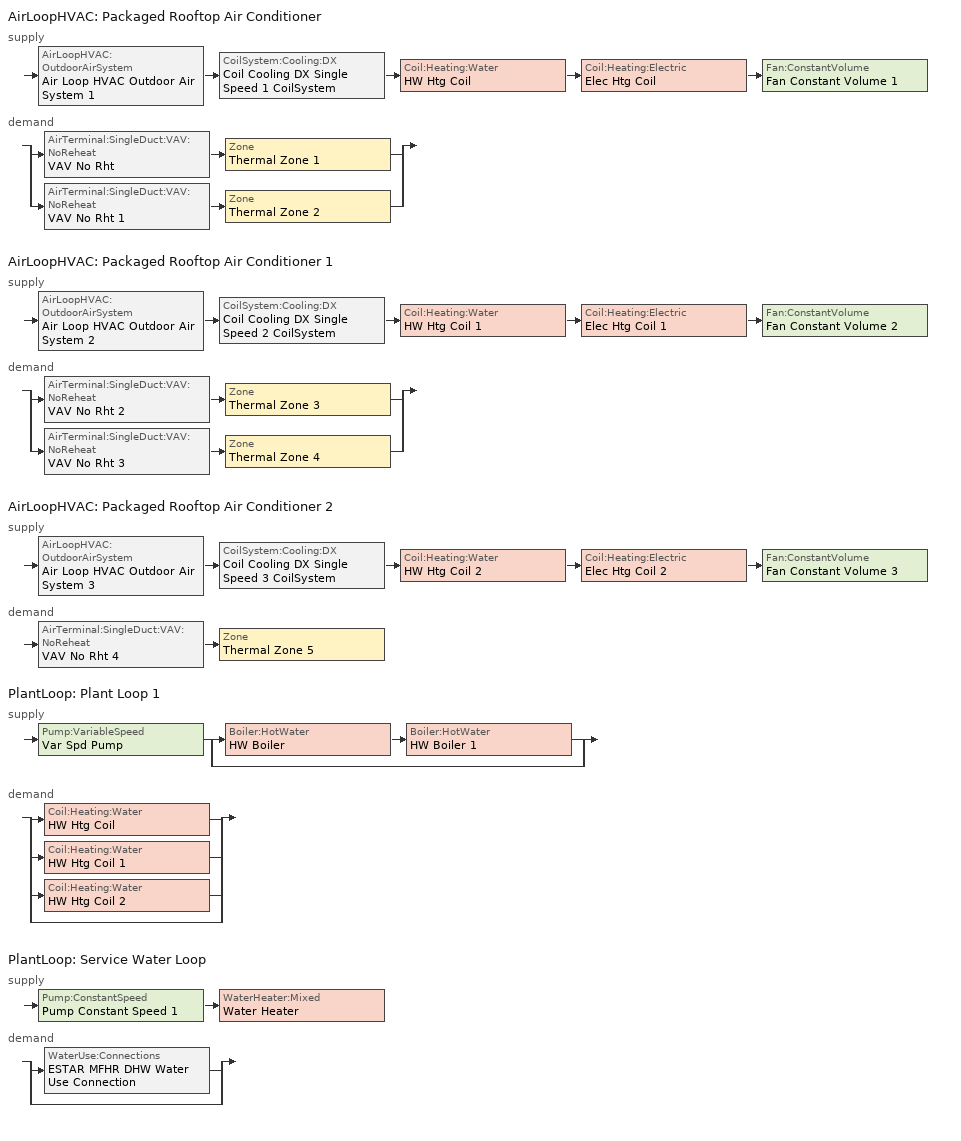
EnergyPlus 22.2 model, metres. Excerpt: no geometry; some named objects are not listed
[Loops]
AirLoopHVAC 'Packaged Rooftop Air Conditioner'
 supply: AirLoopHVAC:OutdoorAirSystem 'Air Loop HVAC Outdoor Air System 1' > CoilSystem:Cooling:DX 'Coil Cooling DX Single Speed 1 CoilSystem' > Coil:Heating:Water 'HW Htg Coil' > Coil:Heating:Electric 'Elec Htg Coil' > Fan:ConstantVolume 'Fan Constant Volume 1'
 demand: split
  | AirTerminal:SingleDuct:VAV:NoReheat 'VAV No Rht' > Zone 'Thermal Zone 1'
  | AirTerminal:SingleDuct:VAV:NoReheat 'VAV No Rht 1' > Zone 'Thermal Zone 2'
AirLoopHVAC 'Packaged Rooftop Air Conditioner 1'
 supply: AirLoopHVAC:OutdoorAirSystem 'Air Loop HVAC Outdoor Air System 2' > CoilSystem:Cooling:DX 'Coil Cooling DX Single Speed 2 CoilSystem' > Coil:Heating:Water 'HW Htg Coil 1' > Coil:Heating:Electric 'Elec Htg Coil 1' > Fan:ConstantVolume 'Fan Constant Volume 2'
 demand: split
  | AirTerminal:SingleDuct:VAV:NoReheat 'VAV No Rht 2' > Zone 'Thermal Zone 3'
  | AirTerminal:SingleDuct:VAV:NoReheat 'VAV No Rht 3' > Zone 'Thermal Zone 4'
AirLoopHVAC 'Packaged Rooftop Air Conditioner 2'
 supply: AirLoopHVAC:OutdoorAirSystem 'Air Loop HVAC Outdoor Air System 3' > CoilSystem:Cooling:DX 'Coil Cooling DX Single Speed 3 CoilSystem' > Coil:Heating:Water 'HW Htg Coil 2' > Coil:Heating:Electric 'Elec Htg Coil 2' > Fan:ConstantVolume 'Fan Constant Volume 3'
 demand: AirTerminal:SingleDuct:VAV:NoReheat 'VAV No Rht 4' > Zone 'Thermal Zone 5'
PlantLoop 'Plant Loop 1'
 supply: Pump:VariableSpeed 'Var Spd Pump' > split
  | Boiler:HotWater 'HW Boiler' > Boiler:HotWater 'HW Boiler 1'
  | bypass
 demand: split
  | Coil:Heating:Water 'HW Htg Coil'
  | Coil:Heating:Water 'HW Htg Coil 1'
  | Coil:Heating:Water 'HW Htg Coil 2'
  | bypass
PlantLoop 'Service Water Loop'
 supply: Pump:ConstantSpeed 'Pump Constant Speed 1' > WaterHeater:Mixed 'Water Heater'
 demand: split
  | WaterUse:Connections 'ESTAR MFHR DHW Water Use Connection'
  | bypass
[ZoneControl:Thermostat] Temperature Difference Between Cutout And Setpoint {deltaC}=0
Name | Zone or ZoneList | Control Type Schedule | Control 1
Thermal Zone 1 Thermostat | Thermal Zone 1 | Thermal Zone 1 Thermostat Schedule | Thermostat Setpoint Dual Setpoint 12
Thermal Zone 2 Thermostat | Thermal Zone 2 | Thermal Zone 2 Thermostat Schedule | Thermostat Setpoint Dual Setpoint 13
Thermal Zone 3 Thermostat | Thermal Zone 3 | Thermal Zone 3 Thermostat Schedule | Thermostat Setpoint Dual Setpoint 14
Thermal Zone 4 Thermostat | Thermal Zone 4 | Thermal Zone 4 Thermostat Schedule | Thermostat Setpoint Dual Setpoint 16
Thermal Zone 5 Thermostat | Thermal Zone 5 | Thermal Zone 5 Thermostat Schedule | Thermostat Setpoint Dual Setpoint 15
[ThermostatSetpoint:DualSetpoint] Heating Setpoint Temperature Schedule=PrimarySchool HtgSetp; Cooling Setpoint Temperature Schedule=PrimarySchool ClgSetp
Thermostat Setpoint Dual Setpoint 12; Thermostat Setpoint Dual Setpoint 13; Thermostat Setpoint Dual Setpoint 14; Thermostat Setpoint Dual Setpoint 16; Thermostat Setpoint Dual Setpoint 15
[AirTerminal:SingleDuct:VAV:NoReheat] Availability Schedule=Always On Discrete hvac_library; Maximum Air Flow Rate {m3/s}=Autosize; Zone Minimum Air Flow Input Method=Constant; Constant Minimum Air Flow Fraction=0.3; Fixed Minimum Air Flow Rate {m3/s}=0
VAV No Rht; VAV No Rht 1; VAV No Rht 2; VAV No Rht 3; VAV No Rht 4
[Zone equipment]
Thermal Zone 1: VAV No Rht
Thermal Zone 2: VAV No Rht 1
Thermal Zone 3: VAV No Rht 2
Thermal Zone 4: VAV No Rht 3
Thermal Zone 5: VAV No Rht 4
[Sizing:Zone] Zone Cooling Design Supply Air Temperature Input Method=SupplyAirTemperature; Zone Cooling Design Supply Air Temperature {C}=14; Zone Cooling Design Supply Air Temperature Difference {deltaC}=11.11; Zone Heating Design Supply Air Temperature Input Method=SupplyAirTemperature; Zone Heating Design Supply Air Temperature {C}=40; Zone Heating Design Supply Air Temperature Difference {deltaC}=11.11; Zone Cooling Design Supply Air Humidity Ratio {kgWater/kgDryAir}=0.0085; Zone Heating Design Supply Air Humidity Ratio {kgWater/kgDryAir}=0.008; Cooling Design Air Flow Method=DesignDay; Cooling Design Air Flow Rate {m3/s}=0; Cooling Minimum Air Flow per Zone Floor Area {m3/s-m2}=0.000762; Cooling Minimum Air Flow {m3/s}=0; Cooling Minimum Air Flow Fraction=0; Heating Design Air Flow Method=DesignDay; Heating Design Air Flow Rate {m3/s}=0; Heating Maximum Air Flow per Zone Floor Area {m3/s-m2}=0.002032; Heating Maximum Air Flow {m3/s}=0.141576; Heating Maximum Air Flow Fraction=0.3; Account for Dedicated Outdoor Air System=No; Zone Load Sizing Method=Sensible Load Only No Latent Load; Zone Latent Cooling Design Supply Air Humidity Ratio Input Method=HumidityRatioDifference; Zone Cooling Design Supply Air Humidity Ratio Difference {kgWater/kgDryAir}=0.005; Zone Latent Heating Design Supply Air Humidity Ratio Input Method=HumidityRatioDifference; Zone Humidification Design Supply Air Humidity Ratio Difference {kgWater/kgDryAir}=0.005
Name | Design Specification Outdoor Air Object
Thermal Zone 1 | Thermal Zone 1 DSOA Space List
Thermal Zone 2 | Thermal Zone 2 DSOA Space List
Thermal Zone 3 | Thermal Zone 3 DSOA Space List
Thermal Zone 4 | Thermal Zone 4 DSOA Space List
Thermal Zone 5 | Thermal Zone 5 DSOA Space List
[Controller:MechanicalVentilation] Availability Schedule=Always On Discrete; Demand Controlled Ventilation=No; System Outdoor Air Method=ZoneSum; Design Specification Outdoor Air Object Name 1=PrimarySchool Classroom Ventilation
Name | Zone or ZoneList Name 1 | Zone or ZoneList Name 2 | Design Specification Outdoor Air Object Name 2
Controller Mechanical Ventilation 1 | Thermal Zone 1 | Thermal Zone 2 | PrimarySchool Classroom Ventilation
Controller Mechanical Ventilation 2 | Thermal Zone 3 | Thermal Zone 4 | PrimarySchool Classroom Ventilation
Controller Mechanical Ventilation 3 | Thermal Zone 5
[DesignSpecification:OutdoorAir]
PrimarySchool Classroom Ventilation: Outdoor Air Method=Sum; Outdoor Air Flow per Person {m3/s-person}=0.00377558; Outdoor Air Flow per Zone Floor Area {m3/s-m2}=0; Outdoor Air Flow per Zone {m3/s}=0; Outdoor Air Flow Air Changes per Hour {1/hr}=0
[DesignSpecification:OutdoorAir:SpaceList] Space Design Specification Outdoor Air Object Name 1=PrimarySchool Classroom Ventilation
Name | Space Name 1
Thermal Zone 1 DSOA Space List | Space 1 - 2
Thermal Zone 2 DSOA Space List | Space 1 - 1
Thermal Zone 3 DSOA Space List | Space 2 - 1
Thermal Zone 4 DSOA Space List | Space 2 - 2
Thermal Zone 5 DSOA Space List | Space 3 - 1
[AirLoopHVAC] Design Supply Air Flow Rate {m3/s}=AutoSize; Design Return Air Flow Fraction of Supply Air Flow=1
Packaged Rooftop Air Conditioner; Packaged Rooftop Air Conditioner 1; Packaged Rooftop Air Conditioner 2
[Sizing:System] Type of Load to Size On=Sensible; Design Outdoor Air Flow Rate {m3/s}=Autosize; Central Heating Maximum System Air Flow Ratio=1; Preheat Design Temperature {C}=7; Preheat Design Humidity Ratio {kgWater/kgDryAir}=0.008; Precool Design Temperature {C}=12.8; Precool Design Humidity Ratio {kgWater/kgDryAir}=0.008; Central Cooling Design Supply Air Temperature {C}=12.8; Central Heating Design Supply Air Temperature {C}=40; Type of Zone Sum to Use=NonCoincident; 100% Outdoor Air in Cooling=Yes; 100% Outdoor Air in Heating=Yes; Central Cooling Design Supply Air Humidity Ratio {kgWater/kgDryAir}=0.0085; Central Heating Design Supply Air Humidity Ratio {kgWater/kgDryAir}=0.008; Cooling Supply Air Flow Rate Method=DesignDay; Cooling Supply Air Flow Rate {m3/s}=0; Cooling Supply Air Flow Rate Per Floor Area {m3/s-m2}=0.00996765; Cooling Fraction of Autosized Cooling Supply Air Flow Rate=1; Cooling Supply Air Flow Rate Per Unit Cooling Capacity {m3/s-W}=3.94755e-05; Heating Supply Air Flow Rate Method=DesignDay; Heating Supply Air Flow Rate {m3/s}=0; Heating Supply Air Flow Rate Per Floor Area {m3/s-m2}=0.00996765; Heating Fraction of Autosized Heating Supply Air Flow Rate=1; Heating Fraction of Autosized Cooling Supply Air Flow Rate=1; Heating Supply Air Flow Rate Per Unit Heating Capacity {m3/s-W}=3.15882e-05; System Outdoor Air Method=ZoneSum; Zone Maximum Outdoor Air Fraction=1; Cooling Design Capacity Method=CoolingDesignCapacity; Cooling Design Capacity {W}=Autosize; Cooling Design Capacity Per Floor Area {W/m2}=234.7; Fraction of Autosized Cooling Design Capacity=1; Heating Design Capacity Method=HeatingDesignCapacity; Heating Design Capacity {W}=Autosize; Heating Design Capacity Per Floor Area {W/m2}=157; Fraction of Autosized Heating Design Capacity=1; Central Cooling Capacity Control Method=OnOff; Occupant Diversity=Autosize
Packaged Rooftop Air Conditioner; Packaged Rooftop Air Conditioner 1; Packaged Rooftop Air Conditioner 2
[Controller:WaterCoil] Control Variable=Temperature; Action=Normal; Actuator Variable=Flow; Controller Convergence Tolerance {deltaC}=Autosize; Maximum Actuated Flow {m3/s}=Autosize; Minimum Actuated Flow {m3/s}=0
Controller Water Coil 1; Controller Water Coil 2; Controller Water Coil 3
[Controller:OutdoorAir] Minimum Outdoor Air Flow Rate {m3/s}=0; Maximum Outdoor Air Flow Rate {m3/s}=Autosize; Economizer Control Type=FixedDryBulb; Economizer Control Action Type=ModulateFlow; Economizer Maximum Limit Dry-Bulb Temperature {C}=28; Economizer Maximum Limit Enthalpy {J/kg}=64000; Economizer Minimum Limit Dry-Bulb Temperature {C}=-100; Lockout Type=NoLockout; Minimum Limit Type=FixedMinimum; High Humidity Control=No; Control High Indoor Humidity Based on Outdoor Humidity Ratio=Yes; Heat Recovery Bypass Control Type=BypassWhenWithinEconomizerLimits
Name | Mechanical Ventilation Controller
Controller Outdoor Air 1 | Controller Mechanical Ventilation 1
Controller Outdoor Air 2 | Controller Mechanical Ventilation 2
Controller Outdoor Air 3 | Controller Mechanical Ventilation 3
[SetpointManager:MixedAir] Control Variable=Temperature
Node 27 OS Default SPM; Node 28 OS Default SPM; Node 29 OS Default SPM; Node 91 OS Default SPM; Node 39 OS Default SPM; Node 40 OS Default SPM; Node 43 OS Default SPM; Node 92 OS Default SPM; Node 52 OS Default SPM; Node 53 OS Default SPM; Node 56 OS Default SPM; Node 93 OS Default SPM
[CoilSystem:Cooling:DX] Availability Schedule=Always On Discrete
Name | Cooling Coil
Coil Cooling DX Single Speed 1 CoilSystem | Coil Cooling DX Single Speed 1
Coil Cooling DX Single Speed 2 CoilSystem | Coil Cooling DX Single Speed 2
Coil Cooling DX Single Speed 3 CoilSystem | Coil Cooling DX Single Speed 3
[Coil:Cooling:DX:SingleSpeed] Availability Schedule=Always On Discrete; Gross Rated Total Cooling Capacity {W}=Autosize; Gross Rated Sensible Heat Ratio=Autosize; Gross Rated Cooling COP {W/W}=2.5; Rated Air Flow Rate {m3/s}=Autosize; Rated Evaporator Fan Power Per Volume Flow Rate 2017 {W/(m3/s)}=773.3; Rated Evaporator Fan Power Per Volume Flow Rate 2023 {W/(m3/s)}=934.4; Total Cooling Capacity Function of Temperature Curve=Curve Biquadratic 1; Total Cooling Capacity Function of Flow Fraction Curve=Curve Quadratic 1; Energy Input Ratio Function of Temperature Curve=Curve Biquadratic 2; Energy Input Ratio Function of Flow Fraction Curve=Curve Quadratic 2; Part Load Fraction Correlation Curve=Curve Quadratic 3; Minimum Outdoor Dry-Bulb Temperature for Compressor Operation {C}=-25; Nominal Time for Condensate Removal to Begin {s}=0; Ratio of Initial Moisture Evaporation Rate and Steady State Latent Capacity=0; Maximum Cycling Rate {cycles/hr}=0; Latent Capacity Time Constant {s}=0; Condenser Type=AirCooled; Evaporative Condenser Effectiveness=0.9; Evaporative Condenser Air Flow Rate {m3/s}=Autosize; Evaporative Condenser Pump Rated Power Consumption {W}=Autosize; Crankcase Heater Capacity {W}=0; Maximum Outdoor Dry-Bulb Temperature for Crankcase Heater Operation {C}=10; Basin Heater Capacity {W/K}=0; Basin Heater Setpoint Temperature {C}=2
Coil Cooling DX Single Speed 1; Coil Cooling DX Single Speed 2; Coil Cooling DX Single Speed 3
[Coil:Heating:Water] Availability Schedule=Always On Discrete hvac_library; U-Factor Times Area Value {W/K}=Autosize; Maximum Water Flow Rate {m3/s}=Autosize; Performance Input Method=UFactorTimesAreaAndDesignWaterFlowRate; Rated Capacity {W}=Autosize; Rated Inlet Water Temperature {C}=82.2; Rated Inlet Air Temperature {C}=16.6; Rated Outlet Water Temperature {C}=71.1; Rated Outlet Air Temperature {C}=32.2; Rated Ratio for Air and Water Convection=0.5
HW Htg Coil; HW Htg Coil 1; HW Htg Coil 2
[Coil:Heating:Electric] Availability Schedule=Always On Discrete hvac_library; Efficiency=1; Nominal Capacity {W}=Autosize
Elec Htg Coil; Elec Htg Coil 1; Elec Htg Coil 2
[Fan:ConstantVolume] Fan Total Efficiency=0.7; Pressure Rise {Pa}=500; Maximum Flow Rate {m3/s}=AutoSize; Motor Efficiency=0.9; Motor In Airstream Fraction=1
Name | Availability Schedule
Fan Constant Volume 1 | Always On Discrete
Fan Constant Volume 2 | Always On Discrete 1
Fan Constant Volume 3 | Always On Discrete 2
[SetpointManager:SingleZone:Reheat] Control Variable=Temperature; Minimum Supply Air Temperature {C}=-99; Maximum Supply Air Temperature {C}=99
Name | Control Zone
Setpoint Manager Single Zone Reheat 1 | Thermal Zone 1
Setpoint Manager Single Zone Reheat 2 | Thermal Zone 3
Setpoint Manager Single Zone Reheat 3 | Thermal Zone 5
[PlantLoop] Fluid Type=Water; Maximum Loop Flow Rate {m3/s}=Autosize; Minimum Loop Flow Rate {m3/s}=0; Plant Loop Volume {m3}=Autocalculate; Load Distribution Scheme=Optimal; Plant Loop Demand Calculation Scheme=SingleSetpoint; Common Pipe Simulation=None
Name | Plant Equipment Operation Scheme | Maximum Loop Temperature {C} | Minimum Loop Temperature {C}
Plant Loop 1 | Plant Loop 1 Operation Schemes | 100 | 0
Service Water Loop | Service Water Loop Operation Schemes | 60 | 10
[Sizing:Plant] Loop Type=Heating; Sizing Option=NonCoincident; Zone Timesteps in Averaging Window=1; Coincident Sizing Factor Mode=None
Name | Design Loop Exit Temperature {C} | Loop Design Temperature Difference {deltaC}
Plant Loop 1 | 82 | 11
Service Water Loop | 60 | 5
[Pump:VariableSpeed]
Var Spd Pump: Design Maximum Flow Rate {m3/s}=Autosize; Design Pump Head {Pa}=179352; Design Power Consumption {W}=Autosize; Motor Efficiency=0.9; Fraction of Motor Inefficiencies to Fluid Stream=0; Coefficient 1 of the Part Load Performance Curve=0; Coefficient 2 of the Part Load Performance Curve=1; Coefficient 3 of the Part Load Performance Curve=0; Coefficient 4 of the Part Load Performance Curve=0; Design Minimum Flow Rate {m3/s}=0; Pump Control Type=Continuous; Skin Loss Radiative Fraction=0.5; Design Power Sizing Method=PowerPerFlowPerPressure; Design Electric Power per Unit Flow Rate {W/(m3/s)}=348701.1; Design Shaft Power per Unit Flow Rate per Unit Head {W/((m3/s)-Pa)}=1.28205; Design Minimum Flow Rate Fraction=0
[Boiler:HotWater] Fuel Type=NaturalGas; Nominal Capacity {W}=Autosize; Nominal Thermal Efficiency=0.8; Efficiency Curve Temperature Evaluation Variable=LeavingBoiler; Normalized Boiler Efficiency Curve=Boiler Efficiency; Design Water Flow Rate {m3/s}=Autosize; Minimum Part Load Ratio=0; Maximum Part Load Ratio=1; Optimum Part Load Ratio=1; Water Outlet Upper Temperature Limit {C}=99; Boiler Flow Mode=NotModulated; Parasitic Electric Load {W}=0; Sizing Factor=1
HW Boiler; HW Boiler 1
[SetpointManager:Scheduled] Control Variable=Temperature
Name | Schedule
Scheduled HW Temp | Hot Water Temperature
Setpoint Manager Scheduled 1 | SHW_Temperature_140F
[PlantEquipmentOperationSchemes] Control Scheme Object Type 1=PlantEquipmentOperation:HeatingLoad; Control Scheme Schedule Name 1=Always On Discrete
Name | Control Scheme Name 1
Plant Loop 1 Operation Schemes | Plant Loop 1 Heating Operation Scheme
Service Water Loop Operation Schemes | Service Water Loop Heating Operation Scheme
[PlantEquipmentOperation:HeatingLoad] Load Range Lower Limit 1 {W}=0; Load Range Upper Limit 1 {W}=1000000000
Name | Range Equipment List Name 1
Plant Loop 1 Heating Operation Scheme | Plant Loop 1 Heating Equipment List
Service Water Loop Heating Operation Scheme | Service Water Loop Heating Equipment List
[PlantEquipmentList]
Plant Loop 1 Heating Equipment List: Boiler:HotWater, HW Boiler, Boiler:HotWater, HW Boiler 1
Service Water Loop Heating Equipment List: WaterHeater:Mixed, Water Heater
[Pump:ConstantSpeed]
Pump Constant Speed 1: Design Flow Rate {m3/s}=Autosize; Design Pump Head {Pa}=29891; Design Power Consumption {W}=Autosize; Motor Efficiency=0.9; Fraction of Motor Inefficiencies to Fluid Stream=0; Pump Control Type=Intermittent; Design Power Sizing Method=PowerPerFlowPerPressure; Design Electric Power per Unit Flow Rate {W/(m3/s)}=348701.1; Design Shaft Power per Unit Flow Rate per Unit Head {W-s/m3-Pa}=1.28205
[WaterHeater:Mixed]
Water Heater: Tank Volume {m3}=0.3785; Setpoint Temperature Schedule=Water Heater Setpoint Temperature; Deadband Temperature Difference {deltaC}=2; Maximum Temperature Limit {C}=82.22; Heater Control Type=Cycle; Heater Maximum Capacity {W}=845000; Heater Ignition Minimum Flow Rate {m3/s}=0; Heater Ignition Delay {s}=0; Heater Fuel Type=NaturalGas; Heater Thermal Efficiency=0.8; Off Cycle Parasitic Fuel Consumption Rate {W}=20; Off Cycle Parasitic Fuel Type=NaturalGas; Off Cycle Parasitic Heat Fraction to Tank=0.8; On Cycle Parasitic Fuel Consumption Rate {W}=0; On Cycle Parasitic Fuel Type=NaturalGas; On Cycle Parasitic Heat Fraction to Tank=0; Ambient Temperature Indicator=Schedule; Ambient Temperature Schedule=Water Heater Ambient Temperature; Off Cycle Loss Coefficient to Ambient Temperature {W/K}=6; Off Cycle Loss Fraction to Zone=1; On Cycle Loss Coefficient to Ambient Temperature {W/K}=6; On Cycle Loss Fraction to Zone=1; Use Side Effectiveness=1; Source Side Effectiveness=1; Use Side Design Flow Rate {m3/s}=Autosize; Source Side Design Flow Rate {m3/s}=Autosize; Indirect Water Heating Recovery Time {hr}=1.5; Source Side Flow Control Mode=IndirectHeatPrimarySetpoint
[WaterHeater:Sizing]
Water Heater: Design Mode=PeakDraw; Time Storage Can Meet Peak Draw {hr}=0.538503; Time for Tank Recovery {hr}=0; Nominal Tank Volume for Autosizing Plant Connections {m3}=1
[WaterUse:Connections]
ESTAR MFHR DHW Water Use Connection: Hot Water Supply Temperature Schedule=WaterUse Schedule 120F; Drain Water Heat Exchanger Type=None; Drain Water Heat Exchanger Destination=Plant; Water Use Equipment Name 1=ESTAR MFHR Whole Building Water Use Equipment
[WaterUse:Equipment]
ESTAR MFHR Whole Building Water Use Equipment: Peak Flow Rate {m3/s}=0.000525124; Flow Rate Fraction Schedule=ESTAR MFHR DHW Fraction Schedule; Target Temperature Schedule=SHW_Temperature_140F; Sensible Fraction Schedule=Fraction Sensible - 0.2; Latent Fraction Schedule=Fraction Sensible - 0.05
[Schedule:Day:Interval]
PrimarySchool HtgSetp Default; PrimarySchool HtgSetp Wknd|Wkdy Day 1: No, 06:00, 16, 21:00, 21, 24:00, 16
PrimarySchool HtgSetp Wknd|Wkdy Day: No, 07:00, 16, 18:00, 21, 24:00, 16
PrimarySchool HtgSetp Summer Design Day: No, 24:00, 16
PrimarySchool HtgSetp Winter Design Day: No, 24:00, 21
PrimarySchool ClgSetp Default; PrimarySchool ClgSetp Wknd|Wkdy Day 1: No, 06:00, 27, 21:00, 24, 24:00, 27
PrimarySchool ClgSetp Wknd|Wkdy Day: No, 07:00, 27, 18:00, 24, 24:00, 27
PrimarySchool ClgSetp Summer Design Day: No, 24:00, 24
PrimarySchool ClgSetp Winter Design Day: No, 24:00, 27
ESTAR MFHR DHW Schedule Day: No, 06:00, 0.05, 07:00, 0.3, 08:00, 0.5, 09:00, 0.4, 11:00, 0.3, 12:00, 0.35, 13:00, 0.4, 15:00, 0.35, 17:00, 0.3, 19:00, 0.5, 20:00, 0.4, 21:00, 0.35, 22:00, 0.45, 23:00, 0.3, 24:00, 0.05
Fraction Latent DefaultDay - 0.05: No, 24:00, 0.05
Fraction Sensible DefaultDay - 0.2: No, 24:00, 0.2
Hot Water Temperature Default; Hot Water Temperature Summer Design Day; Hot Water Temperature Winter Design Day: No, 24:00, 67
SHW_Temperature_140F_Default; SHW_Temperature_140F_Summer_Design_Day; SHW_Temperature_140F_Winter_Design_Day; Water Heater Setpoint Temperature Default: No, 24:00, 60
Water Heater Ambient Temperature Default: No, 24:00, 22
WaterUse Schedule 120F Day: No, 24:00, 48.8889
[Schedule:Week:Daily]
PrimarySchool HtgSetp Week Rule - Jan1-Jun24: PrimarySchool HtgSetp Default, PrimarySchool HtgSetp Default, PrimarySchool HtgSetp Default, PrimarySchool HtgSetp Default, PrimarySchool HtgSetp Default, PrimarySchool HtgSetp Default, PrimarySchool HtgSetp Default, PrimarySchool HtgSetp Default, PrimarySchool HtgSetp Summer Design Day, PrimarySchool HtgSetp Winter Design Day, PrimarySchool HtgSetp Default, PrimarySchool HtgSetp Default
PrimarySchool HtgSetp Week Rule - Jun25-Jul1: PrimarySchool HtgSetp Default, PrimarySchool HtgSetp Default, PrimarySchool HtgSetp Default, PrimarySchool HtgSetp Default, PrimarySchool HtgSetp Default, PrimarySchool HtgSetp Default, PrimarySchool HtgSetp Wknd|Wkdy Day, PrimarySchool HtgSetp Default, PrimarySchool HtgSetp Summer Design Day, PrimarySchool HtgSetp Winter Design Day, PrimarySchool HtgSetp Default, PrimarySchool HtgSetp Default
PrimarySchool HtgSetp Week Rule - Jul2-Aug26: PrimarySchool HtgSetp Wknd|Wkdy Day, PrimarySchool HtgSetp Wknd|Wkdy Day, PrimarySchool HtgSetp Wknd|Wkdy Day, PrimarySchool HtgSetp Wknd|Wkdy Day, PrimarySchool HtgSetp Wknd|Wkdy Day, PrimarySchool HtgSetp Wknd|Wkdy Day, PrimarySchool HtgSetp Wknd|Wkdy Day, PrimarySchool HtgSetp Default, PrimarySchool HtgSetp Summer Design Day, PrimarySchool HtgSetp Winter Design Day, PrimarySchool HtgSetp Default, PrimarySchool HtgSetp Default
PrimarySchool HtgSetp Week Rule - Aug27-Sep2: PrimarySchool HtgSetp Wknd|Wkdy Day, PrimarySchool HtgSetp Wknd|Wkdy Day, PrimarySchool HtgSetp Wknd|Wkdy Day, PrimarySchool HtgSetp Wknd|Wkdy Day, PrimarySchool HtgSetp Wknd|Wkdy Day, PrimarySchool HtgSetp Wknd|Wkdy Day 1, PrimarySchool HtgSetp Wknd|Wkdy Day 1, PrimarySchool HtgSetp Default, PrimarySchool HtgSetp Summer Design Day, PrimarySchool HtgSetp Winter Design Day, PrimarySchool HtgSetp Default, PrimarySchool HtgSetp Default
PrimarySchool HtgSetp Week Rule - Sep3-Dec31: PrimarySchool HtgSetp Wknd|Wkdy Day 1, PrimarySchool HtgSetp Wknd|Wkdy Day 1, PrimarySchool HtgSetp Wknd|Wkdy Day 1, PrimarySchool HtgSetp Wknd|Wkdy Day 1, PrimarySchool HtgSetp Wknd|Wkdy Day 1, PrimarySchool HtgSetp Wknd|Wkdy Day 1, PrimarySchool HtgSetp Wknd|Wkdy Day 1, PrimarySchool HtgSetp Default, PrimarySchool HtgSetp Summer Design Day, PrimarySchool HtgSetp Winter Design Day, PrimarySchool HtgSetp Default, PrimarySchool HtgSetp Default
PrimarySchool ClgSetp Week Rule - Jan1-Jun24: PrimarySchool ClgSetp Default, PrimarySchool ClgSetp Default, PrimarySchool ClgSetp Default, PrimarySchool ClgSetp Default, PrimarySchool ClgSetp Default, PrimarySchool ClgSetp Default, PrimarySchool ClgSetp Default, PrimarySchool ClgSetp Default, PrimarySchool ClgSetp Summer Design Day, PrimarySchool ClgSetp Winter Design Day, PrimarySchool ClgSetp Default, PrimarySchool ClgSetp Default
PrimarySchool ClgSetp Week Rule - Jun25-Jul1: PrimarySchool ClgSetp Default, PrimarySchool ClgSetp Default, PrimarySchool ClgSetp Default, PrimarySchool ClgSetp Default, PrimarySchool ClgSetp Default, PrimarySchool ClgSetp Default, PrimarySchool ClgSetp Wknd|Wkdy Day, PrimarySchool ClgSetp Default, PrimarySchool ClgSetp Summer Design Day, PrimarySchool ClgSetp Winter Design Day, PrimarySchool ClgSetp Default, PrimarySchool ClgSetp Default
PrimarySchool ClgSetp Week Rule - Jul2-Aug26: PrimarySchool ClgSetp Wknd|Wkdy Day, PrimarySchool ClgSetp Wknd|Wkdy Day, PrimarySchool ClgSetp Wknd|Wkdy Day, PrimarySchool ClgSetp Wknd|Wkdy Day, PrimarySchool ClgSetp Wknd|Wkdy Day, PrimarySchool ClgSetp Wknd|Wkdy Day, PrimarySchool ClgSetp Wknd|Wkdy Day, PrimarySchool ClgSetp Default, PrimarySchool ClgSetp Summer Design Day, PrimarySchool ClgSetp Winter Design Day, PrimarySchool ClgSetp Default, PrimarySchool ClgSetp Default
PrimarySchool ClgSetp Week Rule - Aug27-Sep2: PrimarySchool ClgSetp Wknd|Wkdy Day, PrimarySchool ClgSetp Wknd|Wkdy Day, PrimarySchool ClgSetp Wknd|Wkdy Day, PrimarySchool ClgSetp Wknd|Wkdy Day, PrimarySchool ClgSetp Wknd|Wkdy Day, PrimarySchool ClgSetp Wknd|Wkdy Day 1, PrimarySchool ClgSetp Wknd|Wkdy Day 1, PrimarySchool ClgSetp Default, PrimarySchool ClgSetp Summer Design Day, PrimarySchool ClgSetp Winter Design Day, PrimarySchool ClgSetp Default, PrimarySchool ClgSetp Default
PrimarySchool ClgSetp Week Rule - Sep3-Dec31: PrimarySchool ClgSetp Wknd|Wkdy Day 1, PrimarySchool ClgSetp Wknd|Wkdy Day 1, PrimarySchool ClgSetp Wknd|Wkdy Day 1, PrimarySchool ClgSetp Wknd|Wkdy Day 1, PrimarySchool ClgSetp Wknd|Wkdy Day 1, PrimarySchool ClgSetp Wknd|Wkdy Day 1, PrimarySchool ClgSetp Wknd|Wkdy Day 1, PrimarySchool ClgSetp Default, PrimarySchool ClgSetp Summer Design Day, PrimarySchool ClgSetp Winter Design Day, PrimarySchool ClgSetp Default, PrimarySchool ClgSetp Default
ESTAR MFHR DHW Fraction Schedule Week Rule - Jan1-Dec31: ESTAR MFHR DHW Schedule Day, ESTAR MFHR DHW Schedule Day, ESTAR MFHR DHW Schedule Day, ESTAR MFHR DHW Schedule Day, ESTAR MFHR DHW Schedule Day, ESTAR MFHR DHW Schedule Day, ESTAR MFHR DHW Schedule Day, ESTAR MFHR DHW Schedule Day, ESTAR MFHR DHW Schedule Day, ESTAR MFHR DHW Schedule Day, ESTAR MFHR DHW Schedule Day, ESTAR MFHR DHW Schedule Day
Fraction Sensible - 0.05 Week Rule - Jan1-Dec31: Fraction Latent DefaultDay - 0.05, Fraction Latent DefaultDay - 0.05, Fraction Latent DefaultDay - 0.05, Fraction Latent DefaultDay - 0.05, Fraction Latent DefaultDay - 0.05, Fraction Latent DefaultDay - 0.05, Fraction Latent DefaultDay - 0.05, Fraction Latent DefaultDay - 0.05, Fraction Latent DefaultDay - 0.05, Fraction Latent DefaultDay - 0.05, Fraction Latent DefaultDay - 0.05, Fraction Latent DefaultDay - 0.05
Fraction Sensible - 0.2 Week Rule - Jan1-Dec31: Fraction Sensible DefaultDay - 0.2, Fraction Sensible DefaultDay - 0.2, Fraction Sensible DefaultDay - 0.2, Fraction Sensible DefaultDay - 0.2, Fraction Sensible DefaultDay - 0.2, Fraction Sensible DefaultDay - 0.2, Fraction Sensible DefaultDay - 0.2, Fraction Sensible DefaultDay - 0.2, Fraction Sensible DefaultDay - 0.2, Fraction Sensible DefaultDay - 0.2, Fraction Sensible DefaultDay - 0.2, Fraction Sensible DefaultDay - 0.2
Hot Water Temperature Week Rule - Jan1-Dec31: Hot Water Temperature Default, Hot Water Temperature Default, Hot Water Temperature Default, Hot Water Temperature Default, Hot Water Temperature Default, Hot Water Temperature Default, Hot Water Temperature Default, Hot Water Temperature Default, Hot Water Temperature Summer Design Day, Hot Water Temperature Winter Design Day, Hot Water Temperature Default, Hot Water Temperature Default
SHW_Temperature_140F Week Rule - Jan1-Dec31: SHW_Temperature_140F_Default, SHW_Temperature_140F_Default, SHW_Temperature_140F_Default, SHW_Temperature_140F_Default, SHW_Temperature_140F_Default, SHW_Temperature_140F_Default, SHW_Temperature_140F_Default, SHW_Temperature_140F_Default, SHW_Temperature_140F_Summer_Design_Day, SHW_Temperature_140F_Winter_Design_Day, SHW_Temperature_140F_Default, SHW_Temperature_140F_Default
Water Heater Ambient Temperature Week Rule - Jan1-Dec31: Water Heater Ambient Temperature Default, Water Heater Ambient Temperature Default, Water Heater Ambient Temperature Default, Water Heater Ambient Temperature Default, Water Heater Ambient Temperature Default, Water Heater Ambient Temperature Default, Water Heater Ambient Temperature Default, Water Heater Ambient Temperature Default, Water Heater Ambient Temperature Default, Water Heater Ambient Temperature Default, Water Heater Ambient Temperature Default, Water Heater Ambient Temperature Default
Water Heater Setpoint Temperature Week Rule - Jan1-Dec31: Water Heater Setpoint Temperature Default, Water Heater Setpoint Temperature Default, Water Heater Setpoint Temperature Default, Water Heater Setpoint Temperature Default, Water Heater Setpoint Temperature Default, Water Heater Setpoint Temperature Default, Water Heater Setpoint Temperature Default, Water Heater Setpoint Temperature Default, Water Heater Setpoint Temperature Default, Water Heater Setpoint Temperature Default, Water Heater Setpoint Temperature Default, Water Heater Setpoint Temperature Default
WaterUse Schedule 120F Week Rule - Jan1-Dec31: WaterUse Schedule 120F Day, WaterUse Schedule 120F Day, WaterUse Schedule 120F Day, WaterUse Schedule 120F Day, WaterUse Schedule 120F Day, WaterUse Schedule 120F Day, WaterUse Schedule 120F Day, WaterUse Schedule 120F Day, WaterUse Schedule 120F Day, WaterUse Schedule 120F Day, WaterUse Schedule 120F Day, WaterUse Schedule 120F Day
[Schedule:Year]
PrimarySchool HtgSetp: PrimarySchool HtgSetp Week Rule - Jan1-Jun24, 1, 1, 6, 24, PrimarySchool HtgSetp Week Rule - Jun25-Jul1, 6, 25, 7, 1, PrimarySchool HtgSetp Week Rule - Jul2-Aug26, 7, 2, 8, 26, PrimarySchool HtgSetp Week Rule - Aug27-Sep2, 8, 27, 9, 2, PrimarySchool HtgSetp Week Rule - Sep3-Dec31, 9, 3, 12, 31
PrimarySchool ClgSetp: PrimarySchool ClgSetp Week Rule - Jan1-Jun24, 1, 1, 6, 24, PrimarySchool ClgSetp Week Rule - Jun25-Jul1, 6, 25, 7, 1, PrimarySchool ClgSetp Week Rule - Jul2-Aug26, 7, 2, 8, 26, PrimarySchool ClgSetp Week Rule - Aug27-Sep2, 8, 27, 9, 2, PrimarySchool ClgSetp Week Rule - Sep3-Dec31, 9, 3, 12, 31
ESTAR MFHR DHW Fraction Schedule: ESTAR MFHR DHW Fraction Schedule Week Rule - Jan1-Dec31, 1, 1, 12, 31
Fraction Sensible - 0.05: Fraction Sensible - 0.05 Week Rule - Jan1-Dec31, 1, 1, 12, 31
Fraction Sensible - 0.2: Fraction Sensible - 0.2 Week Rule - Jan1-Dec31, 1, 1, 12, 31
Hot Water Temperature: Hot Water Temperature Week Rule - Jan1-Dec31, 1, 1, 12, 31
SHW_Temperature_140F: SHW_Temperature_140F Week Rule - Jan1-Dec31, 1, 1, 12, 31
Water Heater Ambient Temperature: Water Heater Ambient Temperature Week Rule - Jan1-Dec31, 1, 1, 12, 31
Water Heater Setpoint Temperature: Water Heater Setpoint Temperature Week Rule - Jan1-Dec31, 1, 1, 12, 31
WaterUse Schedule 120F: WaterUse Schedule 120F Week Rule - Jan1-Dec31, 1, 1, 12, 31
[Schedule:Compact]
Thermal Zone 1 Thermostat Schedule; Thermal Zone 2 Thermostat Schedule; Thermal Zone 3 Thermostat Schedule; Thermal Zone 4 Thermostat Schedule; Thermal Zone 5 Thermostat Schedule: Through: 12/31, For: AllDays, Until: 24:00, 4
[Schedule:Constant] Hourly Value=1
Always On Discrete hvac_library; Always On Discrete; Always On Discrete 1; Always On Discrete 2
[Curve:Biquadratic]
Name | Coefficient1 Constant | Coefficient2 x | Coefficient3 x**2 | Coefficient4 y | Coefficient5 y**2 | Coefficient6 x*y | Minimum Value of x {BasedOnField A2} | Maximum Value of x {BasedOnField A2} | Minimum Value of y {BasedOnField A3} | Maximum Value of y {BasedOnField A3}
Curve Biquadratic 1 | 0.942588 | 0.00954335 | 0.00068377 | -0.0110427 | 5.249e-06 | -9.72e-06 | 17 | 22 | 13 | 46
Curve Biquadratic 2 | 0.342414 | 0.034885 | -0.0006237 | 0.00497722 | 0.000437951 | -0.000728028 | 17 | 22 | 13 | 46
Boiler Efficiency | 1 | 0 | 0 | 0 | 0 | 0 | 0 | 1 | 0 | 1
[Curve:Quadratic]
Name | Coefficient1 Constant | Coefficient2 x | Coefficient3 x**2 | Minimum Value of x {BasedOnField A2} | Maximum Value of x {BasedOnField A2}
Curve Quadratic 1 | 0.8 | 0.2 | 0 | 0.5 | 1.5
Curve Quadratic 2 | 1.1552 | -0.1808 | 0.0256 | 0.5 | 1.5
Curve Quadratic 3 | 0.85 | 0.15 | 0 | 0 | 1
